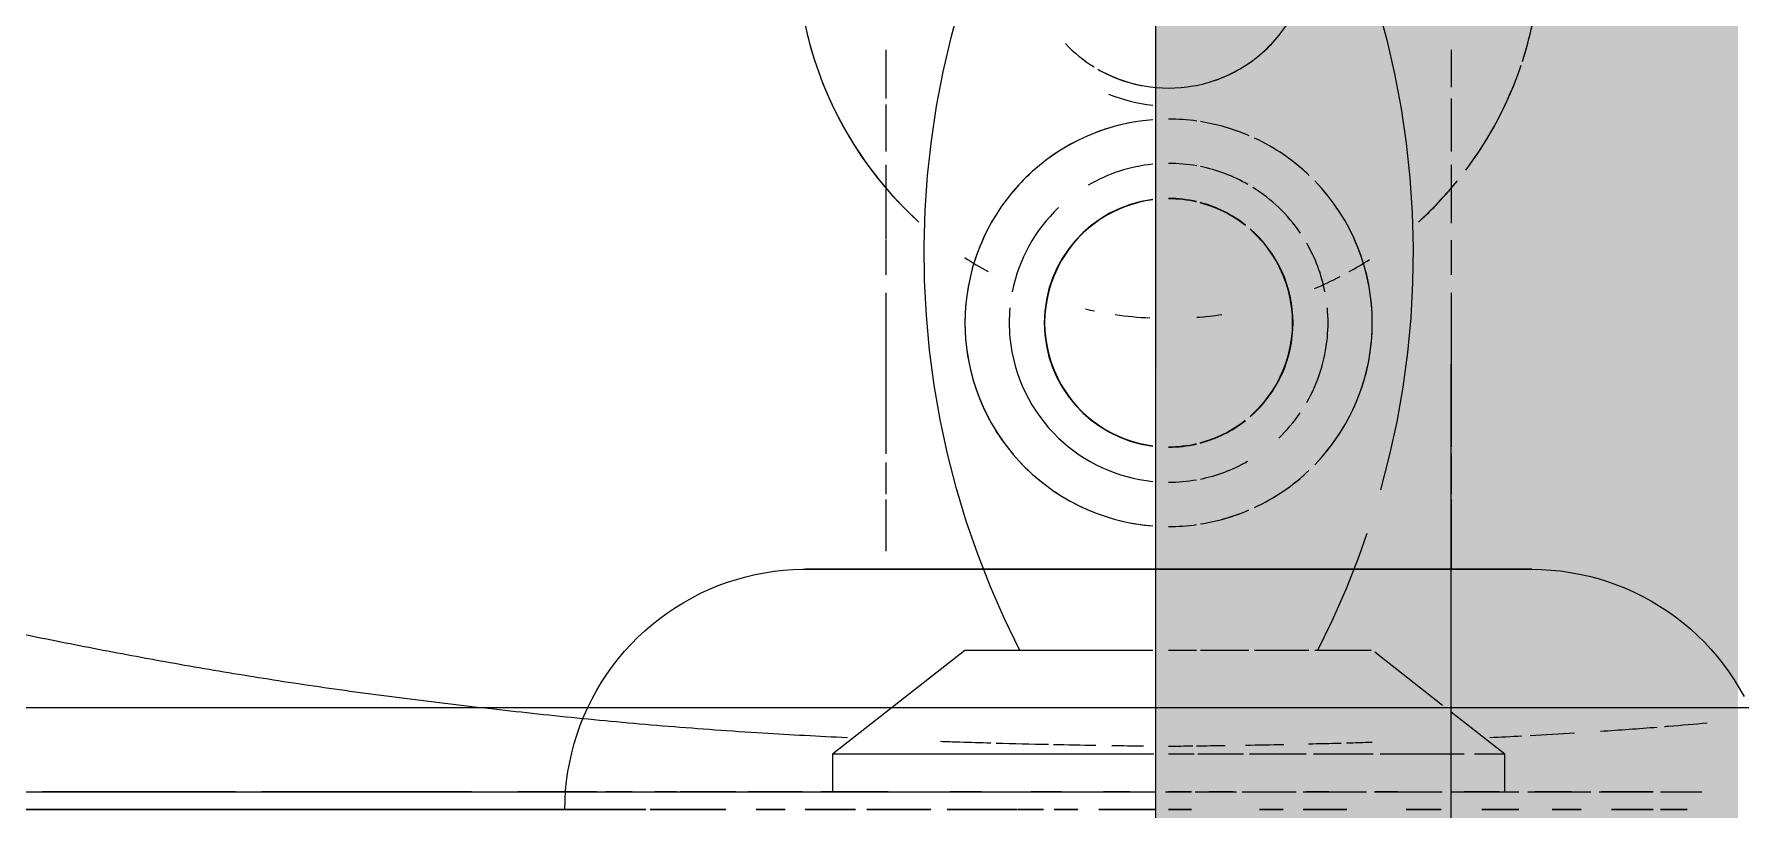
# Model space of a CAD drawing. Header units: millimetres. Extents: x -4000 to 187956, y -58990 to 162485.
# Drawn here: x 9070 to 9166.4, y 139098.7 to 139142.5 of the extents above; entities that cross this region are included whole.
import ezdxf

# ---------------------------------------------------------------- set-up
doc = ezdxf.new("R2010")
doc.units = ezdxf.units.MM
doc.linetypes.add('Dash 1_16_', pattern=[317.5, 158.75, -158.75])
for name, color, linetype, lineweight in [('A-FLOR', 192, 'Continuous', 13), ('A-FLOR-PATT', 8, 'Continuous', 13), ('A-WALL', 113, 'Continuous', 13), ('P-PIPE', 3, 'Continuous', 9), ('P-PIPE-CNTR', 3, 'Continuous', 9), ('P-SANR-FIXT', 6, 'Continuous', 9)]:
    doc.layers.add(name, color=color, linetype=linetype, lineweight=lineweight)

# ---------------------------------------------------------------- blocks, each defined once
blk = doc.blocks.new('C307 - C307-V841-0_000')
at = {"layer": 'P-SANR-FIXT', "color": 254}
for p, q in [((34.078, -0.543), (34.045, -1.086)), ((34.089, 0), (34.078, -0.543)), ((33.699, -3.229), (33.56, -3.754)), ((33.218, -4.786), (33.016, -5.29)), ((-23.733, -13.196), (-24.258, -13.056)), ((22.813, -13.387), (22.276, -13.469)), ((-13.283, -13.585), (-15.669, -13.585)), ((-12.245, -13.585), (-12.893, -13.585)), ((-9.529, -13.585), (-11.207, -13.585)), ((-10.188, -13.585), (-10.891, -13.585)), ((-9.468, -13.585), (-10.188, -13.585)), ((-9.664, -13.585), (-8.933, -13.585)), ((-8.733, -13.585), (-9.468, -13.585)), ((-8.933, -13.585), (-8.188, -13.585)), ((-7.223, -13.585), (-7.985, -13.585)), ((-6.45, -13.585), (-7.223, -13.585)), ((-6.66, -13.585), (-5.879, -13.585)), ((-5.666, -13.585), (-6.45, -13.585)), ((-4.634, -13.585), (-5.902, -13.585)), ((-5.879, -13.585), (-5.089, -13.585)), ((-4.874, -13.585), (-5.666, -13.585)), ((-4.073, -13.585), (-4.874, -13.585)), ((-3.267, -13.585), (-4.073, -13.585)), ((-2.674, -13.585), (-1.859, -13.585)), ((-1.639, -13.585), (-2.455, -13.585)), ((-1.859, -13.585), (-1.041, -13.585)), ((-0.82, -13.585), (-1.639, -13.585)), ((-1.041, -13.585), (-0.221, -13.585)), ((0, -13.585), (-0.82, -13.585)), ((-0.221, -13.585), (0, -13.585)), ((0.221, -13.585), (0, -13.585)), ((0, -13.585), (0.82, -13.585)), ((1.041, -13.585), (0.221, -13.585)), ((0.82, -13.585), (1.639, -13.585)), ((1.859, -13.585), (1.041, -13.585)), ((1.639, -13.585), (2.455, -13.585)), ((2.455, -13.585), (3.267, -13.585)), ((3.267, -13.585), (3.934, -13.585)), ((3.934, -13.585), (4.073, -13.585)), ((4.073, -13.585), (4.874, -13.585)), ((4.874, -13.585), (5.666, -13.585)), ((5.666, -13.585), (6.45, -13.585)), ((6.45, -13.585), (7.223, -13.585)), ((7.223, -13.585), (7.985, -13.585)), ((10.379, -13.585), (9.664, -13.585)), ((11.296, -13.585), (9.73, -13.585)), ((11.078, -13.585), (10.379, -13.585)), ((11.759, -13.585), (11.078, -13.585)), ((12.422, -13.585), (11.759, -13.585)), ((13.064, -13.585), (12.422, -13.585)), ((15.976, -13.585), (13.283, -13.585)), ((21.194, -13.567), (20.651, -13.584)), ((-15.976, -37.168), (-15.976, -40.17)), ((15.976, -39.833), (15.976, -37.168)), ((15.976, -42.914), (15.976, -40.17)), ((-15.976, -40.802), (-15.976, -42.914))]:
    blk.add_line(p, q, dxfattribs=at)
at = {"layer": 'P-SANR-FIXT', "color": 16}
for p, q in [((-18.977, -1.017), (-18.977, -3.149)), ((-18.977, -3.149), (-15.954, -5.514)), ((-18.977, -3.149), (-17.272, -3.149)), ((-16.676, -3.149), (-11.944, -3.149)), ((-11.539, -3.149), (-8.17, -3.149)), ((-7.767, -3.149), (-4.559, -3.149)), ((-4.228, -3.149), (-1.654, -3.149)), ((-1.441, -3.149), (0, -3.149)), ((-15.46, -5.901), (-11.632, -8.897)), ((-11.43, -9), (-8.246, -9)), ((-11.43, -9), (-9.959, -9)), ((-7.909, -9), (-4.855, -9)), ((-4.523, -9), (-1.796, -9)), ((-1.57, -9), (0, -9))]:
    blk.add_line(p, q, dxfattribs=at)
at = {"layer": 'P-SANR-FIXT', "color": 250}
for p, q in [((18.977, -3.149), (18.977, -1.017)), ((0.829, -3.149), (18.977, -3.149)), ((11.5, -9), (18.977, -3.149)), ((0.901, -9), (11.5, -9))]:
    blk.add_line(p, q, dxfattribs=at)
at = {"layer": 'P-SANR-FIXT', "color": 243}
for p, q in [((-18.977, -3.149), (-17.532, -3.149)), ((-15.778, -3.149), (-13.418, -3.149)), ((-9.959, -9), (-8.246, -9)), ((-7.24, -9), (-5.957, -9)), ((-4.416, -9), (-2.947, -9)), ((-1.566, -9), (0, -9))]:
    blk.add_line(p, q, dxfattribs=at)
at = {"layer": 'P-SANR-FIXT', "color": 9}
for p, q in [((-13.418, -3.149), (-11.944, -3.149)), ((-10.543, -3.149), (-8.17, -3.149)), ((-7.262, -3.149), (-4.704, -3.149)), ((-3.702, -3.149), (-1.654, -3.149)), ((-1.441, -3.149), (0, -3.149)), ((-32.22, -6.877), (-32.485, -6.403)), ((-31.935, -7.34), (-32.22, -6.877)), ((-31.633, -7.791), (-31.935, -7.34)), ((-31.312, -8.23), (-31.633, -7.791)), ((-30.974, -8.656), (-31.312, -8.23)), ((-30.62, -9.067), (-30.974, -8.656)), ((-30.249, -9.465), (-30.62, -9.067)), ((-29.863, -9.847), (-30.249, -9.465)), ((-7.909, -9), (-6.261, -9)), ((-7.24, -9), (-5.957, -9)), ((-4.325, -9), (-2.976, -9)), ((-4.231, -9), (-2.947, -9)), ((-1.57, -9), (0, -9)), ((-1.566, -9), (0, -9)), ((-29.462, -10.213), (-29.863, -9.847)), ((-29.046, -10.563), (-29.462, -10.213)), ((-28.617, -10.896), (-29.046, -10.563)), ((-28.174, -11.212), (-28.617, -10.896)), ((-27.72, -11.51), (-28.174, -11.212)), ((-27.254, -11.789), (-27.72, -11.51)), ((-26.777, -12.05), (-27.254, -11.789)), ((-26.29, -12.291), (-26.777, -12.05)), ((-25.794, -12.513), (-26.29, -12.291)), ((-25.289, -12.714), (-25.794, -12.513)), ((-24.777, -12.895), (-25.289, -12.714)), ((-24.258, -13.056), (-24.777, -12.895)), ((-23.203, -13.314), (-23.733, -13.196)), ((-22.668, -13.411), (-23.203, -13.314)), ((-22.13, -13.487), (-22.668, -13.411)), ((-21.59, -13.541), (-22.13, -13.487)), ((-21.047, -13.574), (-21.59, -13.541)), ((-20.504, -13.585), (-21.047, -13.574)), ((-20.504, -13.585), (-20.487, -13.585)), ((-20.477, -13.585), (-20.503, -13.585)), ((-20.487, -13.585), (-20.438, -13.585)), ((-20.419, -13.585), (-20.477, -13.585)), ((-20.438, -13.585), (-20.356, -13.585)), ((-20.329, -13.585), (-20.419, -13.585)), ((-20.356, -13.585), (-20.242, -13.585)), ((-20.206, -13.585), (-20.329, -13.585)), ((-20.242, -13.585), (-20.095, -13.585)), ((-20.05, -13.585), (-20.206, -13.585)), ((-20.095, -13.585), (-19.916, -13.585)), ((-19.862, -13.585), (-20.05, -13.585)), ((-19.916, -13.585), (-19.705, -13.585)), ((-19.643, -13.585), (-19.862, -13.585)), ((-19.705, -13.585), (-19.463, -13.585)), ((-19.392, -13.585), (-19.643, -13.585)), ((-19.463, -13.585), (-19.19, -13.585)), ((-19.11, -13.585), (-19.392, -13.585)), ((-19.19, -13.585), (-18.885, -13.585)), ((-18.798, -13.585), (-19.11, -13.585)), ((-18.885, -13.585), (-18.551, -13.585)), ((-18.456, -13.585), (-18.798, -13.585)), ((-18.551, -13.585), (-18.187, -13.585)), ((-18.084, -13.585), (-18.456, -13.585)), ((-18.187, -13.585), (-17.794, -13.585)), ((-17.683, -13.585), (-18.084, -13.585)), ((-17.794, -13.585), (-17.372, -13.585)), ((-17.253, -13.585), (-17.683, -13.585)), ((-17.372, -13.585), (-16.923, -13.585)), ((-16.797, -13.585), (-17.253, -13.585)), ((-16.923, -13.585), (-16.446, -13.585)), ((-16.313, -13.585), (-16.797, -13.585)), ((-16.446, -13.585), (-15.943, -13.585)), ((-15.803, -13.585), (-16.313, -13.585)), ((-15.976, -13.585), (-15.976, -17.532)), ((-15.943, -13.585), (-15.415, -13.585)), ((-13.154, -13.585), (-15.919, -13.585)), ((-15.268, -13.585), (-15.803, -13.585)), ((-15.415, -13.585), (-14.862, -13.585)), ((-14.709, -13.585), (-15.268, -13.585)), ((-14.862, -13.585), (-14.285, -13.585)), ((-14.126, -13.585), (-14.709, -13.585)), ((-14.285, -13.585), (-13.686, -13.585)), ((-13.52, -13.585), (-14.126, -13.585)), ((-13.686, -13.585), (-13.064, -13.585)), ((-12.893, -13.585), (-13.52, -13.585)), ((-13.064, -13.585), (-12.422, -13.585)), ((-12.422, -13.585), (-11.759, -13.585)), ((-11.759, -13.585), (-11.078, -13.585)), ((-9.529, -13.585), (-11.207, -13.585)), ((-11.078, -13.585), (-10.379, -13.585)), ((-10.379, -13.585), (-9.664, -13.585)), ((-15.976, -17.832), (-15.976, -20.098)), ((-15.976, -20.497), (-15.976, -29.187)), ((-15.976, -30.203), (-15.976, -32.174)), ((-15.976, -33.134), (-15.976, -36.418))]:
    blk.add_line(p, q, dxfattribs=at)
at = {"layer": 'P-SANR-FIXT', "color": 253}
for p, q in [((0.829, -3.149), (3.702, -3.149)), ((4.331, -3.149), (13.418, -3.149)), ((2.947, -9), (4.231, -9)), ((2.976, -9), (4.325, -9)), ((5.957, -9), (7.283, -9)), ((6.261, -9), (7.971, -9)), ((11.296, -13.585), (9.73, -13.585)), ((15.976, -13.585), (13.154, -13.585)), ((20.651, -13.584), (20.504, -13.585)), ((15.976, -17.532), (15.976, -14.615)), ((15.976, -19.62), (15.976, -17.832)), ((15.976, -29.187), (15.976, -20.098)), ((15.976, -32.174), (15.976, -30.203)), ((15.976, -36.418), (15.976, -32.202))]:
    blk.add_line(p, q, dxfattribs=at)
at = {"layer": 'P-SANR-FIXT', "color": 252}
for p, q in [((13.418, -3.149), (18.977, -3.149)), ((0.901, -9), (4.507, -9)), ((5.957, -9), (7.283, -9)), ((8.132, -9), (9.959, -9))]:
    blk.add_line(p, q, dxfattribs=at)
at = {"layer": 'P-SANR-FIXT', "color": 50}
for p, q in [((-7.985, -13.585), (-8.733, -13.585)), ((-2.455, -13.585), (-3.267, -13.585)), ((2.674, -13.585), (1.859, -13.585)), ((5.089, -13.585), (4.29, -13.585))]:
    blk.add_line(p, q, dxfattribs=at)
at = {"layer": 'P-SANR-FIXT', "color": 253, "flags": 128}
for points in [[(34.045, -1.086), (33.991, -1.626), (33.915, -2.164), (33.818, -2.699), (33.699, -3.229)], [(33.56, -3.754), (33.399, -4.273), (33.218, -4.786)], [(33.016, -5.29), (32.795, -5.786), (32.554, -6.273), (32.293, -6.75), (32.014, -7.216), (31.716, -7.671), (31.4, -8.113), (31.067, -8.542), (30.717, -8.958), (30.351, -9.359), (29.969, -9.745), (29.571, -10.116), (29.16, -10.47), (28.734, -10.808), (28.295, -11.129), (27.844, -11.431), (27.381, -11.716), (26.907, -11.981), (26.423, -12.228), (25.929, -12.455), (25.426, -12.662), (24.916, -12.848), (24.399, -13.015), (23.875, -13.16), (23.346, -13.284), (22.813, -13.387)], [(22.276, -13.469), (21.736, -13.529), (21.194, -13.567)], [(9.468, -13.585), (10.188, -13.585), (10.891, -13.585), (11.577, -13.585), (12.245, -13.585), (12.893, -13.585), (13.52, -13.585), (14.126, -13.585), (14.709, -13.585), (15.268, -13.585), (15.803, -13.585), (16.313, -13.585), (16.797, -13.585), (17.253, -13.585), (17.683, -13.585), (18.084, -13.585), (18.456, -13.585), (18.798, -13.585), (19.11, -13.585), (19.392, -13.585), (19.643, -13.585), (19.862, -13.585), (20.05, -13.585), (20.206, -13.585), (20.329, -13.585), (20.419, -13.585), (20.477, -13.585), (20.503, -13.585)], [(20.504, -13.585), (20.487, -13.585), (20.438, -13.585), (20.356, -13.585), (20.242, -13.585), (20.095, -13.585), (19.916, -13.585), (19.705, -13.585), (19.463, -13.585), (19.19, -13.585), (18.885, -13.585), (18.551, -13.585), (18.187, -13.585), (17.794, -13.585), (17.372, -13.585), (16.923, -13.585), (16.446, -13.585), (15.943, -13.585), (15.415, -13.585), (14.862, -13.585), (14.285, -13.585), (13.686, -13.585), (13.064, -13.585)]]:
    blk.add_lwpolyline(points, dxfattribs=at)
at = {"layer": 'P-SANR-FIXT', "color": 16, "flags": 128}
for points in [[(-11.186, -15.605), (-10.736, -14.311), (-10.014, -12.471), (-9.219, -10.662), (-8.41, -9)], [(-11.8, -45.383), (-12.319, -43.475), (-12.761, -41.549), (-13.126, -39.607), (-13.414, -37.651), (-13.622, -35.686), (-13.752, -33.713), (-13.803, -31.737), (-13.775, -29.761), (-13.668, -27.787), (-13.482, -25.82), (-13.218, -23.861), (-12.875, -21.914), (-12.455, -19.983), (-11.958, -18.07)]]:
    blk.add_lwpolyline(points, dxfattribs=at)
at = {"layer": 'P-SANR-FIXT', "color": 250, "flags": 128}
blk.add_lwpolyline([(8.41, -9), (9.272, -10.778), (10.063, -12.59), (10.781, -14.432), (11.424, -16.3), (11.993, -18.194), (12.485, -20.108), (12.9, -22.04), (13.237, -23.988), (13.497, -25.947), (13.678, -27.916), (13.779, -29.889), (13.802, -31.866), (13.746, -33.842), (13.611, -35.814), (13.397, -37.779), (13.105, -39.733), (12.735, -41.675), (12.287, -43.6), (11.763, -45.506), (11.163, -47.389)], dxfattribs=at)
at = {"layer": 'P-SANR-FIXT', "color": 254, "flags": 128}
for points in [[(-10.891, -13.585), (-11.577, -13.585), (-12.245, -13.585)], [(-8.188, -13.585), (-7.43, -13.585), (-6.66, -13.585)], [(-5.089, -13.585), (-4.29, -13.585), (-3.485, -13.585), (-2.674, -13.585)], [(4.29, -13.585), (3.485, -13.585), (2.674, -13.585)], [(6.66, -13.585), (5.879, -13.585), (5.089, -13.585)], [(9.664, -13.585), (8.933, -13.585), (8.188, -13.585), (7.43, -13.585), (6.66, -13.585)], [(7.985, -13.585), (8.733, -13.585), (9.468, -13.585)]]:
    blk.add_lwpolyline(points, dxfattribs=at)
at = {"layer": 'P-SANR-FIXT', "color": 16}
for centre, radius, start, end in [((0, -27.5), 11.5, 98.98374, 113.21858), ((0, -27.5), 11.5, 90, 97.87532), ((0, -27.5), 11.5, 114.973, 133.53943), ((0, -27.5), 9, 101.47933, 119.68747), ((0, -27.5), 9, 101.47933, 119.68747), ((0, -27.5), 9, 90, 100.07507), ((0, -27.5), 9, 90, 100.07507), ((0, -27.5), 11.5, 135.81062, 224.18888), ((0, -27.5), 7.022, 104.71285, 128.06914), ((0, -27.5), 7.022, 90, 102.92526), ((0, -27.5), 7.022, 130.89835, 229.10112), ((0, -27.5), 9, 174.64349, 185.35651), ((0, -27.5), 9, 174.64349, 185.35651), ((0, -48.75), 21, 132.17111, 140.93853), ((0, -27.5), 7.022, 231.83621, 255.28643), ((0, -27.5), 9, 226.30509, 238.08934), ((0, -27.5), 9, 226.30509, 238.08934), ((0, -27.5), 7.022, 256.9967, 270), ((0, -27.5), 9, 240.2082, 258.51993), ((0, -27.5), 9, 240.2082, 258.51993), ((0, -48.75), 21, 143.03982, 161.38185), ((0, -27.5), 11.5, 226.34563, 245.02635), ((0, -27.5), 9, 259.84481, 270), ((0, -27.5), 9, 259.84481, 270), ((0, -27.5), 11.5, 246.66961, 261.01551), ((0, -27.5), 11.5, 262.04295, 270), ((0, -48.75), 21, 162, 192.26173)]:
    blk.add_arc(centre, radius, start, end, dxfattribs=at)
at = {"layer": 'P-SANR-FIXT', "color": 253}
for centre, radius, start, end in [((0, -27.5), 11.5, 76.16411, 85.50419), ((0, -27.5), 11.5, 55.88224, 66.30039), ((0, -27.5), 11.5, 43.39928, 50.92246), ((0, -27.5), 11.5, 31.86405, 40.18998), ((0, -27.5), 7, 30, 82.61429), ((0, -27.5), 11.5, 353.02014, 30), ((0, -48.75), 21, 81.75697, 87.11157), ((0, -48.75), 21, 77.0995, 78.52703), ((0, -27.5), 11.5, 330, 351.19703), ((0, -27.5), 7, 277.38495, 330), ((0, -48.75), 21, 20.65336, 47.03458), ((0, -27.5), 11.5, 312.91003, 319.95545), ((0, -27.5), 11.5, 297.71851, 306.36025), ((0, -27.5), 11.5, 280.66585, 290.92131), ((0, -48.75), 8, 61.84941, 71.32298), ((0, -48.75), 21, 6.40544, 18)]:
    blk.add_arc(centre, radius, start, end, dxfattribs=at)
at = {"layer": 'P-SANR-FIXT', "color": 250}
for centre, radius, start, end in [((0, -27.5), 11.5, 274.49503, 85.50419), ((0, -27.5), 9, 46.30509, 84.25547), ((0, -27.5), 9, 46.30509, 84.25547), ((0, -27.5), 7.022, 277.36173, 82.63751), ((0, -27.5), 9, 354.64349, 5.35651), ((0, -27.5), 9, 354.64349, 5.35651), ((0, -48.75), 21, 347.73465, 47.83006), ((0, -27.5), 9, 275.74376, 300.28211), ((0, -27.5), 9, 275.74376, 300.28211)]:
    blk.add_arc(centre, radius, start, end, dxfattribs=at)
at = {"layer": 'P-SANR-FIXT', "color": 9}
for centre, radius, start, end in [((0, -27.5), 11.5, 105.03281, 113.21858), ((0, -27.5), 11.5, 119.3947, 132.36024), ((0, -27.5), 11.5, 137.17483, 149.01674), ((0, -27.5), 7, 104.75926, 128.18943), ((0, -27.5), 7, 90, 102.96616), ((0, -27.5), 11.5, 150, 187.46893), ((0, -27.5), 7, 131.02734, 150), ((0, -48.75), 21, 94.34929, 98.22937), ((0, -27.5), 11.5, 188.80236, 210), ((0, -48.75), 21, 113.1077, 117.44865), ((0, -27.5), 7, 210, 228.97213), ((0, -48.75), 21, 132.96542, 140.93853), ((0, -27.5), 7, 231.71606, 255.24003), ((0, -27.5), 7, 256.95582, 270), ((0, -48.75), 21, 144, 159.34664), ((0, -27.5), 11.5, 226.34563, 233.5957), ((0, -27.5), 11.5, 246.66961, 261.01551), ((0, -48.75), 8, 108.74385, 119.04828), ((0, -48.75), 21, 162, 173.59456)]:
    blk.add_arc(centre, radius, start, end, dxfattribs=at)
at = {"layer": 'P-SANR-FIXT', "color": 243}
for centre, radius, start, end in [((0, -27.5), 9, 133.69491, 145.65881), ((0, -27.5), 9, 133.69491, 145.65881), ((0, -27.5), 9, 150, 174.64349), ((0, -27.5), 9, 150, 174.64349), ((0, -27.5), 7, 150, 210), ((0, -27.5), 9, 191.24754, 210), ((0, -27.5), 9, 191.24754, 210), ((0, -48.75), 21, 119.04645, 122.69375), ((0, -27.5), 9, 214.24447, 226.30509), ((0, -27.5), 9, 214.24447, 226.30509)]:
    blk.add_arc(centre, radius, start, end, dxfattribs=at)
at = {"layer": 'P-SANR-FIXT', "color": 252}
for centre, radius, start, end in [((0, -27.5), 9, 5.35651, 46.30509), ((0, -27.5), 9, 5.35651, 46.30509), ((0, -27.5), 7, 330, 30), ((0, -27.5), 9, 313.69491, 348.75185), ((0, -27.5), 9, 313.69491, 348.75185), ((0, -48.75), 21, 56.75911, 60.95355), ((0, -48.75), 9, 67.77174, 84.25643)]:
    blk.add_arc(centre, radius, start, end, dxfattribs=at)
at = {"layer": 'P-SANR-FIXT', "color": 254}
for start, end in [(94.34929, 98.22937), (81.75697, 87.11157), (77.0995, 78.52703), (113.1077, 117.44865), (119.04645, 122.69375), (56.75911, 60.95355)]:
    blk.add_arc((0, -48.75), 21, start, end, dxfattribs=at)
at = {"layer": 'P-SANR-FIXT', "color": 50}
blk.add_arc((0, -48.75), 8, 60, 60.51529, dxfattribs=at)
at = {"layer": 'P-SANR-FIXT', "color": 243}
for points in [[(-11.49, -3.808), (-11.01, -3.793), (-10.529, -3.778), (-10.046, -3.764)], [(-9.733, -3.756), (-9.121, -3.739), (-8.507, -3.723), (-7.889, -3.708)], [(-6.506, -3.677), (-5.786, -3.661), (-5.063, -3.648), (-4.336, -3.635)], [(-3.199, -3.618), (-2.658, -3.61), (-2.114, -3.602), (-1.569, -3.596)], [(-1.368, -3.594), (-0.913, -3.589), (-0.457, -3.584), (0, -3.58)], [(-2.59, -41.181), (-3.08, -41.349), (-3.554, -41.564), (-4.002, -41.823)], [(-4.995, -42.501), (-5.409, -42.832), (-5.791, -43.205), (-6.131, -43.611)]]:
    blk.add_open_spline(points, degree=3, dxfattribs=at)
at = {"layer": 'P-SANR-FIXT', "color": 252}
for points in [[(1.428, -3.595), (2.02, -3.601), (2.611, -3.609), (3.199, -3.618)], [(4.117, -3.632), (4.918, -3.645), (5.714, -3.66), (6.506, -3.677)], [(6.781, -3.683), (7.772, -3.704), (8.756, -3.728), (9.733, -3.756)], [(4.001, -41.822), (3.195, -41.356), (1.415, -40.71), (-1.419, -40.71), (-4.084, -41.681), (-6.257, -43.505), (-7.674, -45.964), (-8, -47.822), (-8, -48.75)], [(3.776, -41.697), (3.03, -41.298), (2.22, -41.018), (1.388, -40.871)], [(5.828, -43.272), (5.35, -42.764), (4.806, -42.318), (4.213, -41.95)]]:
    blk.add_open_spline(points, degree=3, dxfattribs=at)
blk.add_open_spline([(10.046, -3.764), (10.627, -3.781), (11.575, -3.81), (12.516, -3.842), (12.882, -3.854)], degree=3, knots=[-0.95754419, -0.95754419, -0.95754419, -0.95754419, -0.95, -0.94519309, -0.94519309, -0.94519309, -0.94519309], dxfattribs=at)
at = {"layer": 'P-SANR-FIXT', "color": 16}
blk.add_open_spline([(-30.4, -4.892), (-29.686, -4.829), (-28.885, -4.76), (-28.077, -4.695), (-27.993, -4.688)], degree=3, knots=[-0.13534044, -0.13534044, -0.13534044, -0.13534044, -0.125, -0.12379285, -0.12379285, -0.12379285, -0.12379285], dxfattribs=at)
for points in [[(-27.582, -4.655), (-26.527, -4.572), (-25.461, -4.494), (-24.385, -4.423)], [(-22.922, -4.329), (-22.09, -4.277), (-21.252, -4.229), (-20.408, -4.184)], [(-19.932, -4.159), (-19.338, -4.128), (-18.74, -4.099), (-18.14, -4.07)]]:
    blk.add_open_spline(points, degree=3, dxfattribs=at)
at = {"layer": 'P-SANR-FIXT', "color": 250}
blk.add_open_spline([(18.14, -4.07), (19.755, -4.147), (23.175, -4.329), (28.273, -4.692), (33.432, -5.166), (37.602, -5.618), (40.864, -6.004), (44.081, -6.399), (47.997, -6.927), (52.535, -7.633), (56.941, -8.397), (61.248, -9.203), (65.448, -10.056), (70.877, -11.275), (85.281, -14.901), (106.179, -22.375), (129.304, -35.807), (141.715, -47.207), (147.158, -53.548)], degree=3, knots=[-0.92182, -0.92182, -0.92182, -0.92182, -0.9, -0.875, -0.85, -0.825, -0.8125, -0.8, -0.775, -0.75, -0.725, -0.7, -0.675, -0.65, -0.6, -0.4, -0.2, 0, 0, 0, 0], dxfattribs=at)
blk = doc.blocks.new('CMF2_NHAXUONG_A_rvt-1-0_000')
at = {"layer": 'A-FLOR-PATT', "lineweight": 9}
h = blk.add_hatch(dxfattribs=at)
h.set_pattern_fill('FP_25', color=252, style=0, pattern_type=2)
h.set_pattern_definition([(89.998, (160159.3, 137898.8), (-600, 0.021), []), (179.998, (160159.3, 137898.8), (-0.021, -600), [])])
h.paths.add_polyline_path([(154749.885, 498.905), (160009.361, 498.905), (160009.253, 1898.495), (156700.319, 1898.502), (156700.429, 1498.542), (156600.36, 1498.542), (156600.355, 2298.535), (158059.007, 2298.535), (158058.95, 5748.613), (156099.885, 5748.433), (156099.885, 4399.903), (155999.885, 4399.903), (155999.885, 5748.487), (154749.885, 5748.543), (154749.885, 751.936)])
h.paths.add_polyline_path([(160209.304, 1748.67), (165509.359, 1749.398), (165509.051, 3698.263), (162659.146, 3698.263), (162659.146, 3548.445), (162459.146, 3548.445), (162459.145, 4948.703), (161059.263, 4948.825), (161059.26, 4898.283), (160209.362, 4898.913), (160209.254, 3698.445), (160859.147, 3698.445), (160859.147, 3498.445), (160209.147, 3498.445), (160209.289, 1919.983)])
h.paths.add_polyline_path([(158997.487, 2198.535), (159409.364, 2198.535), (159409.364, 3498.619), (158258.791, 3498.619), (158258.791, 2198.535), (158714.043, 2198.535)])
h.paths.add_polyline_path([(159280.912, 3698.445), (160009.147, 3698.445), (160009.147, 4898.728), (159959.048, 4898.641), (159959.853, 5848.631), (158258.554, 5848.622), (158258.554, 3698.445)])
h.paths.add_polyline_path([(83409.046, 5348.514), (85559.046, 5348.514), (85559.046, 6948.514), (83409.046, 6948.514), (83409.046, 5424.086)])
h.paths.add_polyline_path([(83209.258, 5348.602), (83209.258, 10108.828), (82009.258, 10108.828), (82009.258, 8808.828), (80984.258, 8808.828), (80984.046, 7248.514), (82234.046, 7248.514), (82234.046, 5348.602)])
h.paths.add_polyline_path([(80485.393, 6361.014), (80784.258, 6361.014), (80784.258, 8808.828), (79759.258, 8808.828), (79759.258, 10108.828), (78559.258, 10108.828), (78559.258, 6361.014), (79918.524, 6361.014)])
h.paths.add_polyline_path([(79959.258, 9008.828), (81809.258, 9008.828), (81809.258, 10208.828), (79959.258, 10208.828), (79959.258, 10096.236)])
h.paths.add_polyline_path([(5374.563, 15998.65), (5859.046, 15998.65), (5859.046, 18498.577), (509.048, 18498.577), (509.048, 17048.643), (4299.776, 17048.643), (4299.776, 15998.65), (5091.129, 15998.65)])
h.paths.add_polyline_path([(4409.041, 18698.577), (5959.046, 18698.577), (5959.046, 20998.578), (4409.041, 20998.578), (4409.041, 19440.536)])
h.paths.add_polyline_path([(509.048, 21198.577), (5859.046, 21198.578), (5859.046, 24898.283), (3969.26, 24898.283), (3969.26, 22848.578), (4609.26, 22848.578), (4609.26, 22743.94), (3769.26, 22743.94), (3769.26, 24698.746), (509.048, 24698.746), (509.048, 22798.578), (2129.26, 22798.578), (2129.26, 23198.57), (2229.26, 23198.57), (2229.26, 22398.578), (509.048, 22398.578), (509.048, 21776.61)])
h.paths.add_polyline_path([(4249.784, 73948.537), (5800.212, 73948.647), (5800.212, 76398.641), (4359.046, 76398.641), (4359.046, 76098.597), (509.26, 76098.685), (509.26, 73998.606), (4159.048, 73998.606), (4159.048, 74648.65), (4249.784, 74648.65), (4249.784, 74338.296)])
h.paths.add_polyline_path([(161750.212, 73948.538), (161750.212, 74640.013), (161850.206, 74640.013), (161850.309, 73998.606), (165509.368, 73998.694), (165509.368, 76098.685), (161659.474, 76098.597), (161659.474, 76398.641), (160200, 76398.641), (160200, 73948.649), (161548.409, 73948.552)])
h.paths.add_polyline_path([(161548.409, 76598.641), (161659.046, 76598.641), (161659.046, 78298.641), (160209.046, 78298.641), (160209.046, 76598.641)])
h.paths.add_polyline_path([(5091.129, 76598.641), (5809.477, 76598.641), (5809.477, 78298.641), (4359.477, 78298.641), (4359.477, 76598.641)])
h.paths.add_polyline_path([(160199.739, 78498.639), (161659.315, 78498.663), (161659.633, 78798.619), (165509.581, 78798.685), (165509.051, 80348.641), (161859.474, 80348.641), (161859.474, 80048.65), (161750, 80048.65), (161750, 80948.673), (160200.166, 80948.253), (160200.032, 80178.483)])
h.paths.add_polyline_path([(5709.477, 78498.641), (5709.477, 80948.283), (4249.997, 80948.283), (4249.997, 80299.284), (4149.786, 80299.284), (4149.786, 80348.641), (509.26, 80348.641), (508.939, 78798.685), (4159.156, 78798.597), (4159.477, 78498.641), (5091.129, 78498.641)])
h.paths.add_polyline_path([(86109.472, 132101.223), (86109.472, 133323.816), (84609.472, 133323.816), (84609.472, 132101.223)])
h.paths.add_polyline_path([(83259.472, 132200.855), (84409.472, 132200.855), (84409.472, 133523.816), (85259.472, 133523.816), (85259.26, 134848.409), (83259.472, 134848.409), (83259.472, 132740.168)])
h.paths.add_polyline_path([(87459.258, 132201.223), (87459.258, 134848.593), (85459.472, 134848.226), (85459.472, 133523.816), (86309.472, 133526.053), (86309.472, 132201.223), (86721.014, 132201.223)])
h.paths.add_polyline_path([(11209.154, 135098.741), (11209.049, 140698.728), (6109.258, 140698.728), (6109.258, 139698.738), (6059.047, 139698.738), (6059.045, 139098.68), (9550.261, 139098.701), (9550.258, 139498.686), (9650.258, 139498.686), (9650.263, 138698.694), (7959.614, 138698.694), (7959.613, 135098.747), (9859.048, 135098.754), (9859.048, 137148.744), (9259.048, 137148.744), (9259.048, 137348.744), (10059.048, 137348.744), (10059.048, 135098.753), (10759.871, 135098.746)])
h.paths.add_polyline_path([(156349.859, 135098.753), (156349.859, 136499.688), (156449.859, 136499.688), (156449.859, 135098.767), (158059.118, 135098.85), (158059.118, 138698.694), (156349.853, 138698.694), (156349.857, 139498.686), (156449.858, 139498.686), (156449.854, 139098.701), (159959.683, 139098.68), (159959.683, 140698.816), (154809.154, 140698.637), (154808.945, 135098.753)])
h.paths.add_polyline_path([(162549.789, 135998.603), (162549.79, 137398.747), (162659.049, 137398.747), (162659.049, 137248.798), (165509.378, 137248.816), (165509.632, 139448.496), (160159.474, 139448.496), (160159.474, 137398.747), (160750.212, 137398.747), (160750.212, 137298.747), (160149.79, 137298.747), (160149.79, 135998.826), (161548.409, 135998.696)])
h.paths.add_polyline_path([(3449.788, 135998.671), (5900.212, 135998.739), (5900.212, 137297.569), (5248.629, 137297.569), (5248.629, 137398.747), (5859.046, 137398.747), (5859.046, 139448.732), (509.359, 139448.732), (509.361, 137248.773), (3449.787, 137249.905), (3449.788, 136244.28)])
h.paths.add_polyline_path([(6059.046, 137398.747), (7159.62, 137398.747), (7159.62, 138698.694), (6059.046, 138698.694), (6059.046, 137412.318)])
h.paths.add_polyline_path([(158858.919, 137398.747), (159959.05, 137398.747), (159959.05, 138698.694), (158858.919, 138698.694), (158858.919, 137412.318)])
at = {"layer": 'A-FLOR', "color": 255, "lineweight": 15}
for p, q in [((9099.959, 139098.698), (9028.112, 139098.698)), ((9099.959, 139098.698), (9104.526, 139098.698)), ((9104.778, 139098.698), (9109.048, 139098.698)), ((9161.408, 139098.699), (9159.048, 139098.699)), ((9159.048, 139098.699), (9161.408, 139098.699)), ((9163.317, 139098.699), (9161.811, 139098.699)), ((9161.811, 139098.699), (9163.317, 139098.699))]:
    blk.add_line(p, q, dxfattribs=at)
at = {"layer": 'A-FLOR', "color": 71, "lineweight": 15}
blk.add_line((9028.112, 139098.698), (9099.959, 139098.698), dxfattribs=at)
at = {"layer": 'A-FLOR', "color": 90, "lineweight": 15}
for p, q in [((9104.526, 139098.698), (9099.959, 139098.698)), ((9109.048, 139098.698), (9104.778, 139098.698)), ((9112.397, 139098.698), (9110.765, 139098.698)), ((9110.765, 139098.698), (9112.397, 139098.698)), ((9116.37, 139098.698), (9113.525, 139098.698)), ((9113.525, 139098.698), (9116.37, 139098.698)), ((9120.629, 139098.698), (9117.003, 139098.698)), ((9117.003, 139098.698), (9120.629, 139098.698)), ((9125.489, 139098.698), (9121.548, 139098.698)), ((9121.548, 139098.698), (9125.489, 139098.698)), ((9126.976, 139098.698), (9125.525, 139098.698)), ((9125.525, 139098.698), (9126.976, 139098.698)), ((9128.917, 139098.698), (9127.577, 139098.698)), ((9127.577, 139098.698), (9128.917, 139098.698)), ((9133.301, 139098.698), (9130.114, 139098.698)), ((9130.114, 139098.698), (9133.301, 139098.698)), ((9135.344, 139098.698), (9134.048, 139098.698)), ((9134.048, 139098.698), (9135.344, 139098.698)), ((9140.518, 139098.698), (9139.178, 139098.698)), ((9139.178, 139098.698), (9140.518, 139098.698)), ((9144.111, 139098.698), (9141.651, 139098.698)), ((9141.651, 139098.698), (9144.111, 139098.698)), ((9149.439, 139098.699), (9147.466, 139098.699)), ((9147.466, 139098.699), (9149.439, 139098.699)), ((9153.82, 139098.699), (9151.725, 139098.699)), ((9151.725, 139098.699), (9153.82, 139098.699)), ((9157.331, 139098.699), (9155.698, 139098.699)), ((9155.698, 139098.699), (9157.331, 139098.699))]:
    blk.add_line(p, q, dxfattribs=at)
at = {"layer": 'A-WALL', "color": 90, "lineweight": 15}
for p, q in [((8702.665, 139099.697), (9133.301, 139099.7)), ((9101.754, 139099.699), (9100.176, 139099.699)), ((9103.758, 139099.699), (9102.255, 139099.699)), ((9106.269, 139099.699), (9105.044, 139099.699)), ((9109.615, 139099.699), (9106.474, 139099.699)), ((9113.37, 139099.699), (9110.313, 139099.699)), ((9118.214, 139099.699), (9114.43, 139099.699)), ((9123.478, 139099.699), (9121.712, 139099.699)), ((9128.005, 139099.7), (9126.284, 139099.7)), ((9131.862, 139099.7), (9130.374, 139099.7)), ((9135.345, 139099.7), (9134.048, 139099.7)), ((9137.701, 139099.7), (9136.319, 139099.7)), ((9143.09, 139099.7), (9141.84, 139099.7)), ((9146.97, 139099.7), (9145.679, 139099.7))]:
    blk.add_line(p, q, dxfattribs=at)
at = {"layer": 'A-WALL', "color": 255, "lineweight": 15}
for p, q in [((9081.361, 139099.699), (9070.44, 139099.699)), ((9094.688, 139099.699), (9082.825, 139099.699)), ((9100.176, 139099.699), (9097.312, 139099.699)), ((9152.718, 139099.7), (9150.734, 139099.7)), ((9156.788, 139099.7), (9154.725, 139099.7)), ((9161.409, 139099.7), (9158.48, 139099.7))]:
    blk.add_line(p, q, dxfattribs=at)
at = {"layer": 'A-WALL', "color": 14, "lineweight": 15}
for p, q in [((9133.87, 139099.7), (9135.345, 139099.7)), ((9135.539, 139099.7), (9137.884, 139099.7)), ((9138.193, 139099.7), (9141.25, 139099.7)), ((9141.651, 139099.7), (9145.211, 139099.7)), ((9145.679, 139099.7), (9149.5, 139099.7)), ((9150.002, 139099.7), (9153.822, 139099.7)), ((9154.324, 139099.7), (9157.884, 139099.7)), ((9158.352, 139099.7), (9161.409, 139099.7)), ((9161.811, 139099.7), (9164.156, 139099.7))]:
    blk.add_line(p, q, dxfattribs=at)
at = {"layer": 'P-SANR-FIXT', "color": 250, "lineweight": 9, "rotation": 180.0003356948516}
blk.add_blockref('C307 - C307-V841-0_000', (9134.048, 139098.683), dxfattribs=at)

msp = doc.modelspace()

# ---------------------------------------------------------------- block references
at = {"lineweight": 5}
msp.add_blockref('CMF2_NHAXUONG_A_rvt-1-0_000', (0, 0), dxfattribs=at)

# ---------------------------------------------------------------- next in the draw order: hatches: boundary and pattern name
at = {"layer": 'P-PIPE', "transparency": 33554534}
for points in [[(9150.002, 136742.598), (9150.002, 139409.537), (9133.301, 139409.537), (9133.87, 136742.598), (9145.679, 136742.598)], [(9150.002, 136742.598), (9166.702, 136742.598), (9166.133, 139409.537), (9150.002, 139409.537), (9150.002, 136828.299)]]:
    msp.add_hatch(color=1, dxfattribs=at).paths.add_polyline_path(points)

# ---------------------------------------------------------------- next in the draw order: linework, layer by layer
at = {"layer": 'P-PIPE', "color": 20, "lineweight": 13}
msp.add_line((9133.301, 139409.537), (9133.301, 136742.598), dxfattribs=at)
at = {"layer": 'P-PIPE-CNTR', "color": 1, "linetype": 'Dash 1_16_'}
msp.add_line((9150.002, 136742.598), (9150.002, 139409.537), dxfattribs=at)
msp.add_line((9150.002, 136742.598), (9150.002, 139409.537), dxfattribs=at)

doc.saveas('drawing.dxf')
